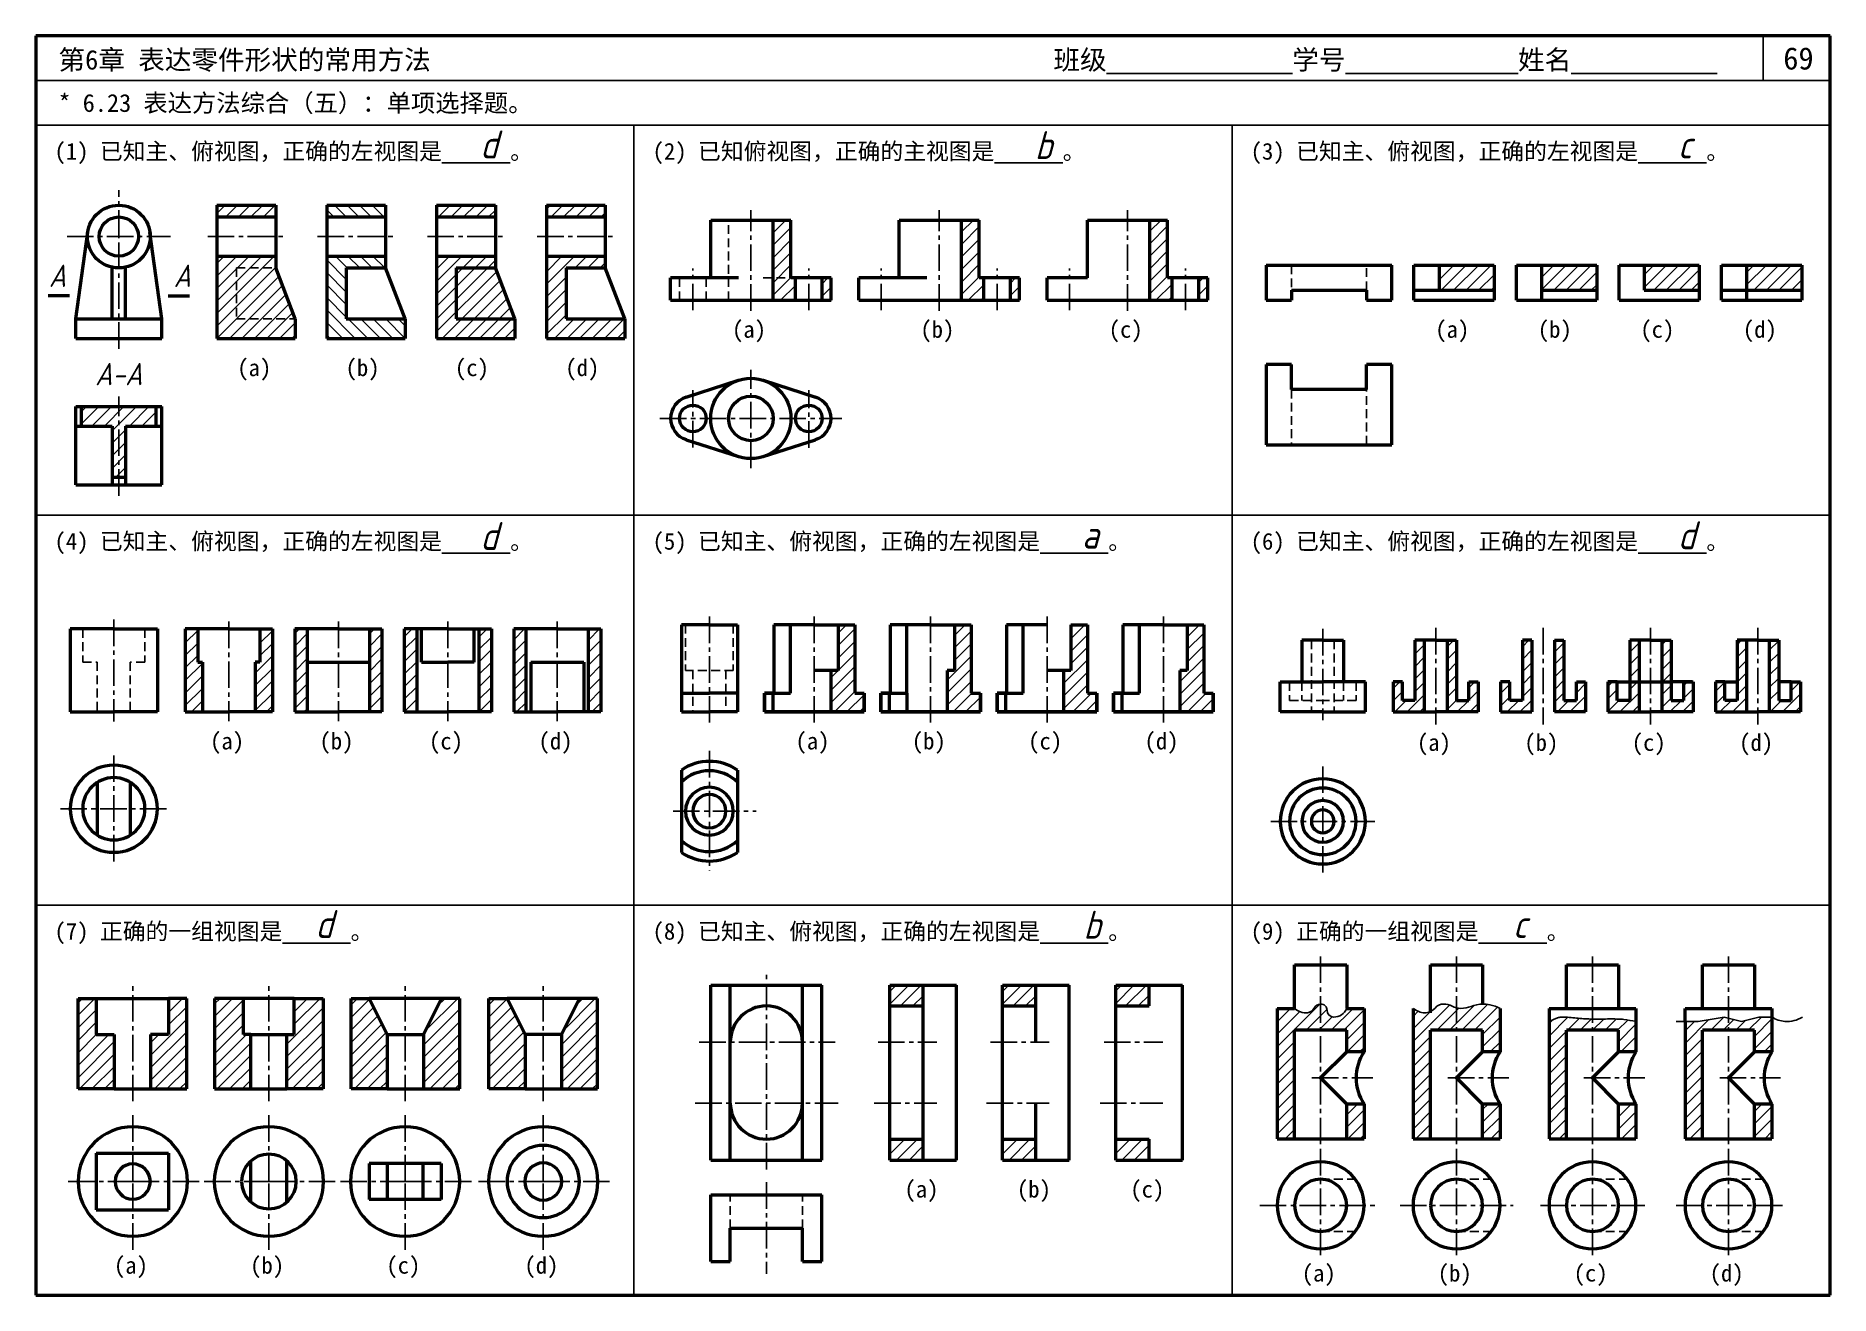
# Model space of a CAD drawing. Header units: millimetres. Extents: x 0 to 322, y 0 to 226.
import ezdxf

# ---------------------------------------------------------------- set-up
doc = ezdxf.new("R2010")
doc.units = ezdxf.units.MM
doc.header["$LTSCALE"] = 0.25
doc.linetypes.add('CENTER2', pattern=[28.575, 19.05, -3.175, 3.175, -3.175])
doc.linetypes.add('HIDDEN', pattern=[9.525, 6.35, -3.175])
for name, color, linetype in [('点画线层', 7, 'CENTER2'), ('细实线层', 7, 'Continuous'), ('虚线层', 7, 'HIDDEN')]:
    doc.layers.add(name, color=color, linetype=linetype)
doc.layers.add('答案', color=1, linetype='Continuous', lineweight=30)
doc.layers.add('粗实线层', color=7, linetype='Continuous', lineweight=50)
doc.styles.get("Standard").update_dxf_attribs({"font": 'gbeitc.shx', "height": 5, "bigfont": 'gbcbig.shx'})
doc.styles.add('宋体', font='SimSun.ttf', dxfattribs={"height": 3.5})
pattern_1 = [(45, (0, -1.814), (-1.122532, 1.122532), [])]

msp = doc.modelspace()

# ---------------------------------------------------------------- hatches: boundary and pattern name
at = {"layer": '细实线层'}
h = msp.add_hatch(dxfattribs=at)
h.set_pattern_fill('ANSI31', color=256, scale=0.5, style=0)
h.paths.add_polyline_path([(43.04, 195.61), (32.48, 195.61), (32.48, 193.5), (43.04, 193.5)])
h.paths.add_polyline_path([(43.04, 186.46), (32.48, 186.46), (32.48, 171.67), (46.56, 171.67), (46.56, 175.19), (36, 175.19), (36, 184.35), (43.04, 184.35)])
h.paths.add_polyline_path([(43.04, 184.35), (36, 184.35), (36, 175.19), (46.56, 175.19)])
h = msp.add_hatch(dxfattribs=at)
h.set_pattern_fill('ANSI31', color=256, scale=0.5, angle=90, style=0)
h.paths.add_polyline_path([(62.75, 195.61), (52.19, 195.61), (52.19, 193.5), (62.75, 193.5)])
h.paths.add_polyline_path([(62.75, 186.46), (52.19, 186.46), (52.19, 171.67), (66.27, 171.67), (66.27, 175.19), (55.71, 175.19), (55.71, 184.35), (62.75, 184.35)])
h = msp.add_hatch(dxfattribs=at)
h.set_pattern_fill('ANSI31', color=256, scale=0.5, style=0)
h.paths.add_polyline_path([(82.46, 195.61), (71.9, 195.61), (71.9, 193.5), (82.46, 193.5)])
h.paths.add_polyline_path([(75.42, 184.35), (82.46, 184.35), (82.46, 186.46), (71.9, 186.46), (71.9, 171.67), (85.98, 171.67), (85.98, 175.19), (75.42, 175.19)])
h.paths.add_polyline_path([(82.46, 184.35), (75.42, 184.35), (75.42, 175.19), (85.98, 175.19)], flags=17)
h = msp.add_hatch(dxfattribs=at)
h.set_pattern_fill('ANSI31', color=256, scale=0.5, style=0)
h.paths.add_polyline_path([(102.18, 195.61), (91.62, 195.61), (91.62, 193.5), (102.18, 193.5)])
h.paths.add_polyline_path([(95.14, 184.35), (102.18, 184.35), (102.18, 186.46), (91.62, 186.46), (91.62, 171.67), (105.7, 171.67), (105.7, 175.19), (95.14, 175.19)])
h = msp.add_hatch(dxfattribs=at)
h.set_pattern_fill('ANSI31', color=256, scale=0.5, style=0)
h.paths.add_polyline_path([(132.31, 178.55), (136.31, 178.55), (136.31, 182.55), (135.51, 182.55), (135.51, 192.95), (132.31, 192.95)])
h.paths.add_polyline_path([(141.11, 178.55), (142.71, 178.55), (142.71, 182.55), (141.11, 182.55)])
h = msp.add_hatch(dxfattribs=at)
h.set_pattern_fill('ANSI31', color=256, scale=0.5, style=0)
h.paths.add_polyline_path([(166.11, 178.55), (170.11, 178.55), (170.11, 182.55), (169.31, 182.55), (169.31, 192.95), (166.11, 192.95)])
h.paths.add_polyline_path([(174.91, 178.55), (176.51, 178.55), (176.51, 182.55), (174.91, 182.55)])
h = msp.add_hatch(dxfattribs=at)
h.set_pattern_fill('ANSI31', color=256, scale=0.5, style=0)
h.paths.add_polyline_path([(199.91, 178.55), (203.91, 178.55), (203.91, 182.55), (203.11, 182.55), (203.11, 192.95), (199.91, 192.95)])
h.paths.add_polyline_path([(208.71, 178.55), (210.31, 178.55), (210.31, 182.55), (208.71, 182.55)])
h = msp.add_hatch(dxfattribs=at)
h.set_pattern_fill('ANSI31', color=256, scale=0.5)
h.paths.add_polyline_path([(261.72, 184.85), (251.82, 184.85), (251.82, 180.35), (261.72, 180.35)])
h = msp.add_hatch(dxfattribs=at)
h.set_pattern_fill('ANSI31', color=256, scale=0.5)
h.paths.add_polyline_path([(280.12, 184.85), (270.22, 184.85), (270.22, 180.35), (280.12, 180.35)])
h = msp.add_hatch(dxfattribs=at)
h.set_pattern_fill('ANSI31', color=256, scale=0.5)
h.paths.add_polyline_path([(298.52, 184.85), (288.62, 184.85), (288.62, 180.35), (298.52, 180.35)])
h = msp.add_hatch(dxfattribs=at)
h.set_pattern_fill('ANSI31', color=256, scale=0.5)
h.paths.add_polyline_path([(316.92, 184.85), (307.02, 184.85), (307.02, 180.35), (316.92, 180.35)])
h = msp.add_hatch(dxfattribs=at)
h.set_pattern_fill('ANSI31', color=256, scale=0.5, style=0)
h.paths.add_polyline_path([(14.88, 159.49), (8.19, 159.49), (8.19, 155.97), (13.68, 155.97), (13.68, 146.82), (14.88, 146.82)])
h.paths.add_polyline_path([(21.57, 159.49), (14.88, 159.49), (14.88, 146.82), (16.08, 146.82), (16.08, 155.97), (21.57, 155.97)])
h = msp.add_hatch(dxfattribs=at)
h.set_pattern_fill('ANSI31', color=256, scale=0.5)
h.set_pattern_definition(pattern_1)
h.paths.add_polyline_path([(29.89, 113.61), (29.04, 113.61), (29.04, 119.57), (26.81, 119.57), (26.81, 104.67), (29.89, 104.67)])
h.paths.add_polyline_path([(42.46, 119.57), (40.22, 119.57), (40.22, 113.61), (39.37, 113.61), (39.37, 104.67), (42.46, 104.67)])
h = msp.add_hatch(dxfattribs=at)
h.set_pattern_fill('ANSI31', color=256, scale=0.5)
h.set_pattern_definition(pattern_1)
h.paths.add_polyline_path([(48.69, 119.57), (46.46, 119.57), (46.46, 104.67), (48.69, 104.67)])
h.paths.add_polyline_path([(62.1, 119.57), (59.87, 119.57), (59.87, 104.67), (62.1, 104.67)])
h = msp.add_hatch(dxfattribs=at)
h.set_pattern_fill('ANSI31', color=256, scale=0.5)
h.set_pattern_definition(pattern_1)
h.paths.add_polyline_path([(68.34, 119.57), (66.1, 119.57), (66.1, 104.67), (68.34, 104.67)])
h.paths.add_polyline_path([(81.75, 119.57), (79.51, 119.57), (79.51, 104.67), (81.75, 104.67)])
h = msp.add_hatch(dxfattribs=at)
h.set_pattern_fill('ANSI31', color=256, scale=0.5)
h.set_pattern_definition(pattern_1)
h.paths.add_polyline_path([(87.98, 119.57), (85.75, 119.57), (85.75, 104.67), (87.98, 104.67)])
h.paths.add_polyline_path([(101.39, 119.57), (99.16, 119.57), (99.16, 104.67), (101.39, 104.67)])
h = msp.add_hatch(dxfattribs=at)
h.set_pattern_fill('ANSI31', color=256, scale=0.5)
h.set_pattern_definition([(45, (0, -0.4607), (-1.122532, 1.122532), [])])
h.paths.add_polyline_path([(146.96, 120.31), (143.98, 120.31), (143.98, 112.12), (142.67, 112.12), (142.67, 104.67), (148.63, 104.67), (148.63, 108.02), (146.96, 108.02)])
h = msp.add_hatch(dxfattribs=at)
h.set_pattern_fill('ANSI31', color=256, scale=0.5)
h.set_pattern_definition([(45, (1.0971, -0.4607), (-1.122532, 1.122532), [])])
h.paths.add_polyline_path([(167.84, 120.31), (164.86, 120.31), (164.86, 112.12), (163.55, 112.12), (163.55, 104.67), (169.51, 104.67), (169.51, 108.02), (167.84, 108.02)])
h = msp.add_hatch(dxfattribs=at)
h.set_pattern_fill('ANSI31', color=256, scale=0.5)
h.set_pattern_definition([(45, (2.3966, -0.4607), (-1.122532, 1.122532), [])])
h.paths.add_polyline_path([(188.72, 108.02), (188.72, 120.31), (185.75, 120.31), (185.75, 112.12), (184.44, 112.12), (184.44, 104.67), (190.4, 104.67), (190.4, 108.02)])
h = msp.add_hatch(dxfattribs=at)
h.set_pattern_fill('ANSI31', color=256, scale=0.5)
h.set_pattern_definition([(45, (2.7636, -0.4607), (-1.122532, 1.122532), [])])
h.paths.add_polyline_path([(209.6, 120.31), (206.63, 120.31), (206.63, 112.12), (205.32, 112.12), (205.32, 104.67), (211.28, 104.67), (211.28, 108.02), (209.6, 108.02)])
h = msp.add_hatch(dxfattribs=at)
h.set_pattern_fill('ANSI31', color=256, scale=0.5)
h.paths.add_polyline_path([(249.17, 117.52), (247.49, 117.52), (247.49, 106.72), (245.26, 106.72), (245.26, 110.07), (243.59, 110.07), (243.59, 104.67), (249.17, 104.67)])
h.paths.add_polyline_path([(258.86, 110.07), (257.19, 110.07), (257.19, 106.72), (254.95, 106.72), (254.95, 117.52), (253.27, 117.52), (253.27, 104.67), (258.86, 104.67)])
h = msp.add_hatch(dxfattribs=at)
h.set_pattern_fill('ANSI31', color=256, scale=0.5)
h.paths.add_polyline_path([(268.45, 117.52), (266.77, 117.52), (266.77, 106.72), (264.53, 106.72), (264.53, 110.07), (262.86, 110.07), (262.86, 104.67), (268.45, 104.67)])
h.paths.add_polyline_path([(274.23, 117.52), (272.55, 117.52), (272.55, 104.67), (278.13, 104.67), (278.13, 110.07), (276.46, 110.07), (276.46, 106.72), (274.23, 106.72)])
h = msp.add_hatch(dxfattribs=at)
h.set_pattern_fill('ANSI31', color=256, scale=0.5)
h.paths.add_polyline_path([(287.72, 110.07), (286.04, 110.07), (286.04, 106.72), (283.8, 106.72), (283.8, 110.07), (282.13, 110.07), (282.13, 104.67), (287.72, 104.67)])
h.paths.add_polyline_path([(287.72, 117.52), (286.04, 117.52), (286.04, 110.07), (287.72, 110.07)])
h.paths.add_polyline_path([(293.5, 117.52), (291.82, 117.52), (291.82, 110.07), (293.5, 110.07)])
h.paths.add_polyline_path([(293.5, 110.07), (291.82, 110.07), (291.82, 104.67), (297.41, 104.67), (297.41, 110.07), (295.74, 110.07), (295.74, 106.72), (293.5, 106.72)])
h = msp.add_hatch(dxfattribs=at)
h.set_pattern_fill('ANSI31', color=256, scale=0.5)
h.paths.add_polyline_path([(307, 117.52), (305.31, 117.52), (305.31, 106.72), (303.08, 106.72), (303.08, 110.07), (301.41, 110.07), (301.41, 104.67), (307, 104.67)])
h.paths.add_polyline_path([(312.77, 117.52), (311.09, 117.52), (311.09, 104.67), (316.68, 104.67), (316.68, 110.07), (315.01, 110.07), (315.01, 106.72), (312.77, 106.72)])
h = msp.add_hatch(dxfattribs=at)
h.set_pattern_fill('ANSI31', color=256, scale=0.5)
h.paths.add_polyline_path([(159.25, 55.63), (153.27, 55.63), (153.27, 51.89), (159.25, 51.89)])
h.paths.add_polyline_path([(159.25, 27.98), (153.27, 27.98), (153.27, 24.24), (159.25, 24.24)])
h = msp.add_hatch(dxfattribs=at)
h.set_pattern_fill('ANSI31', color=256, scale=0.5)
h.paths.add_polyline_path([(179.43, 55.63), (173.45, 55.63), (173.45, 51.89), (179.43, 51.89)])
h.paths.add_polyline_path([(179.43, 27.98), (173.45, 27.98), (173.45, 24.24), (179.43, 24.24)])
h = msp.add_hatch(dxfattribs=at)
h.set_pattern_fill('ANSI31', color=256, scale=0.5)
h.paths.add_polyline_path([(199.79, 55.63), (193.8, 55.63), (193.8, 51.89), (199.79, 51.89)])
h.paths.add_polyline_path([(199.79, 27.98), (193.8, 27.98), (193.8, 24.24), (199.79, 24.24)])
h = msp.add_hatch(dxfattribs=at)
h.set_pattern_fill('ANSI31', color=256, scale=0.5)
h.paths.add_polyline_path([(14.06, 46.75), (10.81, 46.75), (10.81, 53.25), (7.56, 53.25), (7.56, 37), (14.06, 37)])
h.paths.add_polyline_path([(27.06, 53.25), (23.81, 53.25), (23.81, 46.75), (20.56, 46.75), (20.56, 37), (27.06, 37)])
h = msp.add_hatch(dxfattribs=at)
h.set_pattern_fill('ANSI31', color=256, scale=0.5)
h.paths.add_polyline_path([(38.56, 46.75), (37.26, 46.75), (37.26, 53.25), (32.06, 53.25), (32.06, 37), (38.56, 37)])
h.paths.add_polyline_path([(51.56, 53.25), (46.36, 53.25), (46.36, 46.75), (45.06, 46.75), (45.06, 37), (51.56, 37)])
h = msp.add_hatch(dxfattribs=at)
h.set_pattern_fill('ANSI31', color=256, scale=0.5)
h.paths.add_polyline_path([(63.06, 46.75), (59.81, 53.25), (56.56, 53.25), (56.56, 37), (63.06, 37)])
h.paths.add_polyline_path([(76.06, 53.25), (72.81, 53.25), (69.56, 46.75), (69.56, 37), (76.06, 37)])
h = msp.add_hatch(dxfattribs=at)
h.set_pattern_fill('ANSI31', color=256, scale=0.5)
h.paths.add_polyline_path([(87.81, 46.75), (84.56, 53.25), (81.31, 53.25), (81.31, 37), (87.81, 37)])
h.paths.add_polyline_path([(100.81, 53.25), (97.56, 53.25), (94.31, 46.75), (94.31, 37), (100.81, 37)])
h = msp.add_hatch(dxfattribs=at)
h.set_pattern_fill('ANSI31', color=256, scale=0.5)
h.set_pattern_definition([(45, (0, 1.4246), (-1.122532, 1.122532), [])])
h.paths.add_polyline_path([(225.88, 47.56), (230.56, 47.56), (230.56, 52.24, 0.26646), (229.4, 51.5, -0.252585), (228.22, 50.68, -0.107316), (226.97, 50.82, -0.106109), (225.88, 51.46), (222.76, 51.46), (222.76, 28.06), (225.88, 28.06)])
h.paths.add_polyline_path([(238.36, 51.46), (235.24, 51.46, -0.156317), (234.31, 50.3, -0.158357), (232.9, 49.9, -0.404155), (231.73, 51.13, 0.431787), (230.56, 52.24), (230.56, 47.56), (235.24, 47.56), (235.24, 43.66), (238.36, 43.66)])
h.paths.add_polyline_path([(238.36, 34.3), (235.24, 34.3), (235.24, 28.06), (238.36, 28.06)])
h = msp.add_hatch(dxfattribs=at)
h.set_pattern_fill('ANSI31', color=256, scale=0.5)
h.set_pattern_definition([(45, (1, 1.4246), (-1.122532, 1.122532), [])])
h.paths.add_polyline_path([(250.28, 47.56), (254.96, 47.56), (254.96, 51.56, -0.063698), (254.17, 51.86, 0.124851), (252.62, 52.24, 0.222056), (251.11, 51.53, -0.2003), (249.5, 50.68, -0.102829), (248.4, 50.81, -0.080612), (247.16, 51.46), (247.16, 28.06), (250.28, 28.06)])
h.paths.add_polyline_path([(262.76, 51.46, 0.049389), (260.94, 52.11, 0.072694), (259.64, 52.24, 0.081604), (257.56, 51.8, -0.093181), (255.74, 51.46, -0.059294), (254.96, 51.56), (254.96, 47.56), (259.64, 47.56), (259.64, 43.66), (262.76, 43.66)])
h.paths.add_polyline_path([(262.76, 34.3), (259.64, 34.3), (259.64, 28.06), (262.76, 28.06)])
h = msp.add_hatch(dxfattribs=at)
h.set_pattern_fill('ANSI31', color=256, scale=0.5)
h.set_pattern_definition([(45, (2, 1.4246), (-1.122532, 1.122532), [])])
h.paths.add_polyline_path([(274.68, 47.56), (279.36, 47.56), (279.36, 49.54, -0.001201), (279.03, 49.55, -0.025044), (276.49, 49.72, 0.024425), (273.9, 49.9, 0.085818), (273.23, 49.8, 0.031473), (271.56, 49.12), (271.56, 28.06), (274.68, 28.06)])
h.paths.add_polyline_path([(287.16, 49.11, 0.013601), (284.98, 49.47, 0.031778), (284.04, 49.55, 0.007441), (281.36, 49.55, -0.007324), (279.36, 49.54), (279.36, 47.56), (284.04, 47.56), (284.04, 43.66), (287.16, 43.66)])
h.paths.add_polyline_path([(287.16, 34.3), (284.04, 34.3), (284.04, 28.06), (287.16, 28.06)])
h = msp.add_hatch(dxfattribs=at)
h.set_pattern_fill('ANSI31', color=256, scale=0.5)
h.set_pattern_definition([(45, (3, 1.4246), (-1.122532, 1.122532), [])])
h.paths.add_polyline_path([(299.08, 47.56), (303.76, 47.56), (303.76, 49.71), (302.98, 49.9), (298.3, 49.12), (295.96, 49.12), (295.96, 28.06), (299.08, 28.06)])
h.paths.add_polyline_path([(311.56, 49.9), (309.22, 49.9), (306.1, 49.12), (303.76, 49.71), (303.76, 47.56), (308.44, 47.56), (308.44, 43.66), (311.56, 43.66)])
h.paths.add_polyline_path([(311.56, 34.3), (308.44, 34.3), (308.44, 28.06), (311.56, 28.06)])

# ---------------------------------------------------------------- linework, layer by layer
at = {"lineweight": 50}
for p, q in [((322, 226), (0, 226)), ((0, 226), (0, 0)), ((322, 0), (322, 226)), ((0, 0), (322, 0))]:
    msp.add_line(p, q, dxfattribs=at)
for p, q in [((310, 218), (310, 226)), ((322, 218), (0, 218)), ((322, 210), (0, 210)), ((107.33, 210), (107.33, 0)), ((214.67, 210), (214.67, 0)), ((322, 140), (0, 140)), ((322, 70), (0, 70)), ((294.4, 49.12), (298.3, 49.12)), ((298.3, 49.12), (302.98, 49.9)), ((302.98, 49.9), (306.1, 49.12)), ((306.1, 49.12), (309.22, 49.9)), ((309.22, 49.9), (311.56, 49.9))]:
    msp.add_line(p, q)
for points in [[(225.88, 51.46, 0.106109), (226.97, 50.82, 0.107316), (228.22, 50.68, 0.252585), (229.4, 51.5, -0.26646), (230.56, 52.24, -0.431787), (231.73, 51.13, 0.404155), (232.9, 49.9, 0.158357), (234.31, 50.3, 0.156317), (235.24, 51.46)], [(262.76, 51.46, 0.049389), (260.94, 52.11, 0.072694), (259.64, 52.24, 0.081604), (257.56, 51.8, -0.093181), (255.74, 51.46, -0.123459), (254.17, 51.86, 0.124851), (252.62, 52.24, 0.222056), (251.11, 51.53, -0.2003), (249.5, 50.68, -0.102829), (248.4, 50.81, -0.080612), (247.16, 51.46)], [(271.56, 49.12, -0.031473), (273.23, 49.8, -0.085818), (273.9, 49.9, -0.024425), (276.49, 49.72, 0.025044), (279.03, 49.55, 0.008525), (281.36, 49.55, -0.007441), (284.04, 49.55, -0.031778), (284.98, 49.47, -0.013601), (287.16, 49.11)], [(311.56, 49.9, 0.061321), (312.68, 49.37, 0.061321), (313.9, 49.12, 0.080612), (315.52, 49.26, 0.080612), (317.02, 49.9)]]:
    msp.add_lwpolyline(points, format="xyb")
at = {"layer": '点画线层'}
for p, q in [((14.88, 189.98), (14.88, 198.33)), ((128.31, 176.68), (128.31, 194.71)), ((162.11, 176.68), (162.11, 194.71)), ((195.91, 176.68), (195.91, 194.71)), ((5.6, 189.98), (24.15, 189.98)), ((14.88, 169.85), (14.88, 189.98)), ((30.84, 189.98), (44.88, 189.98)), ((50.55, 189.98), (64.59, 189.98)), ((70.27, 189.98), (84.31, 189.98)), ((89.98, 189.98), (104.02, 189.98)), ((117.91, 176.76), (117.91, 184.27)), ((138.71, 176.76), (138.71, 184.27)), ((151.71, 176.76), (151.71, 184.27)), ((172.51, 176.76), (172.51, 184.27)), ((185.51, 176.76), (185.51, 184.27)), ((206.31, 176.76), (206.31, 184.27)), ((128.31, 148.39), (128.31, 166.07)), ((14.88, 143.46), (14.88, 161.3)), ((117.91, 152.15), (117.91, 162.41)), ((138.71, 152.06), (138.71, 162.41)), ((112, 157.34), (144.62, 157.34)), ((13.99, 121.24), (13.99, 102.92)), ((34.63, 120.87), (34.63, 102.99)), ((54.28, 120.87), (54.28, 102.99)), ((73.92, 120.87), (73.92, 102.99)), ((93.57, 120.87), (93.57, 102.99)), ((120.87, 121.8), (120.87, 102.69)), ((139.69, 121.8), (139.69, 102.69)), ((160.57, 121.8), (160.57, 102.69)), ((181.46, 121.8), (181.46, 102.69)), ((202.34, 121.8), (202.34, 102.69)), ((230.95, 119.57), (230.95, 103.18)), ((251.22, 119.75), (251.22, 102.43)), ((270.5, 119.75), (270.5, 102.43)), ((289.77, 119.75), (289.77, 102.43)), ((309.04, 119.75), (309.04, 102.43)), ((13.99, 96.87), (13.99, 77.66)), ((120.87, 97.67), (120.87, 76.23)), ((230.95, 94.89), (230.95, 75.52)), ((4.39, 87.29), (23.72, 87.29)), ((114.35, 86.85), (129.26, 86.85)), ((221.62, 85.02), (240.27, 85.02)), ((131.1, 22.55), (131.1, 58.13)), ((230.56, 60.79), (230.56, 38.98)), ((254.96, 60.79), (254.96, 38.98)), ((279.36, 60.79), (279.36, 38.98)), ((303.76, 60.79), (303.76, 38.98)), ((17.39, 34.79), (17.39, 55.65)), ((41.82, 34.79), (41.82, 55.65)), ((66.26, 34.79), (66.26, 55.65)), ((91.05, 34.79), (91.05, 55.65)), ((119.04, 45.41), (143.43, 45.41)), ((151.15, 45.41), (161.68, 45.41)), ((171.33, 45.41), (181.86, 45.41)), ((191.69, 45.41), (202.22, 45.41)), ((229, 38.98), (239.92, 38.98)), ((230.56, 38.98), (230.56, 26.25)), ((253.4, 38.98), (264.32, 38.98)), ((254.96, 38.98), (254.96, 26.25)), ((277.8, 38.98), (288.72, 38.98)), ((279.36, 38.98), (279.36, 26.25)), ((302.2, 38.98), (313.12, 38.98)), ((303.76, 38.98), (303.76, 26.25)), ((17.39, 20.39), (17.39, 32.51)), ((41.82, 20.39), (41.82, 32.51)), ((66.26, 20.39), (66.26, 32.51)), ((91.05, 20.39), (91.05, 32.51)), ((118.34, 34.47), (143.96, 34.47)), ((150.45, 34.47), (161.68, 34.47)), ((170.63, 34.47), (181.86, 34.47)), ((190.99, 34.47), (202.22, 34.47)), ((230.56, 26.25), (230.56, 6.75)), ((254.96, 26.25), (254.96, 6.75)), ((279.36, 26.25), (279.36, 6.75)), ((279.36, 26.25), (279.36, 6.75)), ((303.76, 26.25), (303.76, 6.75)), ((5.78, 20.39), (17.39, 20.39)), ((17.39, 20.39), (29.47, 20.39)), ((17.39, 8.15), (17.39, 20.39)), ((30.22, 20.39), (41.82, 20.39)), ((41.82, 20.39), (53.91, 20.39)), ((41.82, 8.15), (41.82, 20.39)), ((54.66, 20.39), (66.26, 20.39)), ((66.26, 20.39), (78.35, 20.39)), ((66.26, 8.15), (66.26, 20.39)), ((79.45, 20.39), (91.05, 20.39)), ((91.05, 20.39), (103.14, 20.39)), ((91.05, 8.15), (91.05, 20.39)), ((131.1, 20.27), (131.1, 3.8)), ((219.64, 16.11), (240.7, 16.11)), ((244.82, 16.11), (265.1, 16.11)), ((270, 16.11), (288.72, 16.11)), ((294.4, 16.11), (313.9, 16.11))]:
    msp.add_line(p, q, dxfattribs=at)
at = {"layer": '粗实线层'}
for p, q in [((32.48, 195.61), (43.04, 195.61)), ((32.48, 195.61), (32.48, 171.67)), ((32.48, 193.5), (43.04, 193.5)), ((43.04, 195.61), (43.04, 184.35)), ((52.19, 195.61), (52.19, 171.67)), ((52.19, 195.61), (62.75, 195.61)), ((52.19, 193.5), (62.75, 193.5)), ((62.75, 195.61), (62.75, 184.35)), ((71.9, 195.61), (71.9, 171.67)), ((71.9, 195.61), (82.46, 195.61)), ((71.9, 193.5), (82.46, 193.5)), ((82.46, 195.61), (82.46, 184.35)), ((91.62, 195.61), (91.62, 171.67)), ((91.62, 195.61), (102.18, 195.61)), ((91.62, 193.5), (102.18, 193.5)), ((102.18, 195.61), (102.18, 184.35)), ((7.14, 175.19), (9.3, 190.75)), ((22.62, 175.19), (20.46, 190.75)), ((121.11, 192.95), (135.51, 192.95)), ((121.11, 182.55), (121.11, 192.95)), ((132.31, 178.55), (132.31, 192.95)), ((135.51, 182.55), (135.51, 192.95)), ((154.91, 192.95), (169.31, 192.95)), ((154.91, 182.55), (154.91, 192.95)), ((166.11, 178.55), (166.11, 192.95)), ((169.31, 182.55), (169.31, 192.95)), ((188.71, 192.95), (203.11, 192.95)), ((188.71, 182.55), (188.71, 192.95)), ((199.91, 178.55), (199.91, 192.95)), ((203.11, 182.55), (203.11, 192.95)), ((13.68, 175.19), (13.68, 184.47)), ((16.08, 175.19), (16.08, 184.47)), ((32.48, 186.46), (43.04, 186.46)), ((46.56, 175.19), (43.04, 184.35)), ((52.19, 186.46), (62.75, 186.46)), ((55.71, 184.35), (55.71, 175.19)), ((55.71, 184.35), (62.75, 184.35)), ((66.27, 175.19), (62.75, 184.35)), ((71.9, 186.46), (82.46, 186.46)), ((75.42, 184.35), (75.42, 175.19)), ((75.42, 184.35), (82.46, 184.35)), ((85.98, 175.19), (82.46, 184.35)), ((91.62, 186.46), (102.18, 186.46)), ((95.14, 184.35), (95.14, 175.19)), ((95.14, 184.35), (102.18, 184.35)), ((105.7, 175.19), (102.18, 184.35)), ((220.82, 184.85), (220.82, 178.55)), ((220.82, 184.85), (243.32, 184.85)), ((243.32, 178.55), (243.32, 184.85)), ((247.32, 184.85), (261.72, 184.85)), ((247.32, 178.55), (247.32, 184.85)), ((251.82, 184.85), (251.82, 180.35)), ((261.72, 184.85), (261.72, 178.55)), ((265.72, 178.55), (265.72, 184.85)), ((265.72, 184.85), (280.12, 184.85)), ((270.22, 184.85), (270.22, 178.55)), ((280.12, 184.85), (280.12, 178.55)), ((284.12, 178.55), (284.12, 184.85)), ((284.12, 184.85), (298.52, 184.85)), ((288.62, 184.85), (288.62, 180.35)), ((298.52, 184.85), (298.52, 178.55)), ((302.52, 178.55), (302.52, 184.85)), ((302.52, 184.85), (316.92, 184.85)), ((307.02, 184.85), (307.02, 178.55)), ((316.92, 184.85), (316.92, 178.55)), ((113.91, 178.55), (113.91, 182.55)), ((126.09, 182.55), (113.91, 182.55)), ((142.71, 182.55), (135.51, 182.55)), ((136.31, 178.55), (136.31, 182.55)), ((141.11, 178.55), (141.11, 182.55)), ((142.71, 178.55), (142.71, 182.55)), ((147.71, 178.55), (147.71, 182.55)), ((159.89, 182.55), (147.71, 182.55)), ((176.51, 182.55), (169.31, 182.55)), ((170.11, 178.55), (170.11, 182.55)), ((174.91, 178.55), (174.91, 182.55)), ((176.51, 178.55), (176.51, 182.55)), ((181.51, 178.55), (181.51, 182.55)), ((188.71, 182.55), (181.51, 182.55)), ((210.31, 182.55), (203.11, 182.55)), ((203.91, 178.55), (203.91, 182.55)), ((208.71, 178.55), (208.71, 182.55)), ((210.31, 178.55), (210.31, 182.55)), ((225.32, 180.35), (238.82, 180.35)), ((225.32, 180.35), (225.32, 178.55)), ((238.82, 180.35), (238.82, 178.55)), ((247.32, 180.35), (261.72, 180.35)), ((270.22, 180.35), (280.12, 180.35)), ((288.62, 180.35), (298.52, 180.35)), ((302.52, 180.35), (316.92, 180.35)), ((6.03, 179.36), (2.19, 179.36)), ((23.73, 179.36), (27.57, 179.36)), ((113.91, 178.55), (142.71, 178.55)), ((147.71, 178.55), (176.51, 178.55)), ((181.51, 178.55), (210.31, 178.55)), ((220.82, 178.55), (225.32, 178.55)), ((238.82, 178.55), (243.32, 178.55)), ((247.32, 178.55), (261.72, 178.55)), ((265.72, 178.55), (280.12, 178.55)), ((284.12, 178.55), (298.52, 178.55)), ((302.52, 178.55), (316.92, 178.55)), ((7.14, 171.67), (7.14, 175.19)), ((7.14, 175.19), (22.62, 175.19)), ((22.62, 171.67), (22.62, 175.19)), ((46.56, 175.19), (46.56, 171.67)), ((55.71, 175.19), (66.27, 175.19)), ((66.27, 175.19), (66.27, 171.67)), ((75.42, 175.19), (85.98, 175.19)), ((85.98, 175.19), (85.98, 171.67)), ((95.14, 175.19), (105.7, 175.19)), ((105.7, 175.19), (105.7, 171.67)), ((7.14, 171.67), (22.62, 171.67)), ((32.48, 171.67), (46.56, 171.67)), ((52.19, 171.67), (66.27, 171.67)), ((71.9, 171.67), (85.98, 171.67)), ((91.62, 171.67), (105.7, 171.67)), ((220.82, 167.03), (220.82, 152.63)), ((225.32, 167.03), (220.82, 167.03)), ((225.32, 162.53), (225.32, 167.03)), ((243.32, 167.03), (238.82, 167.03)), ((238.82, 162.53), (238.82, 167.03)), ((243.32, 152.63), (243.32, 167.03)), ((116.68, 161.14), (126.09, 164.19)), ((130.52, 164.19), (139.94, 161.14)), ((238.82, 162.53), (225.32, 162.53)), ((7.14, 159.49), (22.62, 159.49)), ((7.14, 145.41), (7.14, 159.49)), ((8.19, 155.97), (8.19, 159.49)), ((21.57, 155.97), (21.57, 159.49)), ((22.62, 145.41), (22.62, 159.49)), ((7.14, 155.97), (13.68, 155.97)), ((13.68, 155.97), (13.68, 145.41)), ((16.08, 155.97), (16.08, 145.41)), ((16.08, 155.97), (22.62, 155.97)), ((116.68, 153.53), (126.09, 150.49)), ((130.52, 150.49), (139.94, 153.53)), ((220.82, 152.63), (243.32, 152.63)), ((7.14, 145.41), (22.62, 145.41)), ((13.68, 146.82), (16.08, 146.82)), ((6.16, 119.57), (6.16, 104.67)), ((13.99, 119.57), (6.16, 119.57)), ((13.99, 119.57), (21.81, 119.57)), ((21.81, 119.57), (21.81, 104.67)), ((26.81, 119.57), (26.81, 104.67)), ((34.63, 119.57), (26.81, 119.57)), ((29.04, 119.57), (29.04, 113.61)), ((34.63, 119.57), (42.46, 119.57)), ((40.22, 119.57), (40.22, 113.61)), ((42.46, 119.57), (42.46, 104.67)), ((54.28, 119.57), (46.46, 119.57)), ((46.46, 119.57), (46.46, 104.67)), ((48.69, 119.57), (48.69, 104.67)), ((54.28, 119.57), (62.1, 119.57)), ((59.87, 119.57), (59.87, 104.67)), ((62.1, 119.57), (62.1, 104.67)), ((73.92, 119.57), (66.1, 119.57)), ((66.1, 119.57), (66.1, 104.67)), ((68.34, 119.57), (68.34, 104.67)), ((69.19, 113.61), (69.19, 119.57)), ((73.92, 119.57), (81.75, 119.57)), ((78.66, 113.61), (78.66, 119.57)), ((79.51, 119.57), (79.51, 104.67)), ((81.75, 119.57), (81.75, 104.67)), ((93.57, 119.57), (85.75, 119.57)), ((85.75, 119.57), (85.75, 104.67)), ((87.98, 104.67), (87.98, 119.57)), ((93.57, 119.57), (101.39, 119.57)), ((99.16, 104.67), (99.16, 119.57)), ((101.39, 119.57), (101.39, 104.67)), ((115.84, 120.31), (115.84, 104.67)), ((120.87, 120.31), (115.84, 120.31)), ((120.87, 120.31), (125.91, 120.31)), ((125.91, 120.31), (125.91, 104.67)), ((132.43, 120.31), (132.43, 108.02)), ((139.69, 120.31), (132.43, 120.31)), ((135.4, 108.02), (135.4, 120.31)), ((139.69, 120.31), (146.96, 120.31)), ((143.98, 120.31), (143.98, 112.12)), ((146.96, 120.31), (146.96, 108.02)), ((160.57, 120.31), (153.31, 120.31)), ((153.31, 120.31), (153.31, 108.02)), ((156.28, 108.02), (156.28, 120.31)), ((160.57, 120.31), (167.84, 120.31)), ((164.86, 120.31), (164.86, 112.12)), ((167.84, 120.31), (167.84, 108.02)), ((181.46, 120.31), (174.19, 120.31)), ((174.19, 120.31), (174.19, 108.02)), ((177.17, 108.02), (177.17, 120.31)), ((185.75, 120.31), (188.72, 120.31)), ((185.75, 120.31), (185.75, 112.12)), ((188.72, 120.31), (188.72, 108.02)), ((202.34, 120.31), (195.07, 120.31)), ((195.07, 120.31), (195.07, 108.02)), ((198.05, 108.02), (198.05, 120.31)), ((202.34, 120.31), (209.6, 120.31)), ((206.63, 120.31), (206.63, 112.12)), ((209.6, 120.31), (209.6, 108.02)), ((227.22, 117.52), (227.22, 110.07)), ((230.95, 117.52), (227.22, 117.52)), ((230.95, 117.52), (234.68, 117.52)), ((234.68, 117.52), (234.68, 110.07)), ((247.49, 117.52), (247.49, 106.72)), ((251.22, 117.52), (247.49, 117.52)), ((249.17, 117.52), (249.17, 104.67)), ((251.22, 117.52), (254.95, 117.52)), ((253.27, 117.52), (253.27, 104.67)), ((254.95, 117.52), (254.95, 106.72)), ((266.77, 117.52), (266.77, 106.72)), ((268.45, 117.52), (266.77, 117.52)), ((268.45, 117.52), (268.45, 104.67)), ((272.55, 117.52), (274.23, 117.52)), ((272.55, 117.52), (272.55, 104.67)), ((274.23, 117.52), (274.23, 106.72)), ((286.04, 117.52), (286.04, 106.72)), ((289.77, 117.52), (286.04, 117.52)), ((287.72, 117.52), (287.72, 104.67)), ((289.77, 117.52), (293.5, 117.52)), ((291.82, 117.52), (291.82, 104.67)), ((293.5, 117.52), (293.5, 106.72)), ((305.31, 117.52), (305.31, 106.72)), ((309.04, 117.52), (305.31, 117.52)), ((307, 117.52), (307, 104.67)), ((309.04, 117.52), (312.77, 117.52)), ((311.09, 117.52), (311.09, 104.67)), ((312.77, 117.52), (312.77, 106.72)), ((29.04, 113.61), (29.89, 113.61)), ((29.89, 113.61), (29.89, 104.67)), ((40.22, 113.61), (39.37, 113.61)), ((39.37, 113.61), (39.37, 104.67)), ((48.69, 113.61), (59.87, 113.61)), ((69.19, 113.61), (73.92, 113.61)), ((78.66, 113.61), (73.92, 113.61)), ((88.83, 113.61), (98.31, 113.61)), ((88.83, 113.61), (88.83, 104.67)), ((98.31, 113.61), (98.31, 104.67)), ((142.67, 112.12), (139.69, 112.12)), ((142.67, 112.12), (142.67, 104.67)), ((143.98, 112.12), (142.67, 112.12)), ((164.86, 112.12), (163.55, 112.12)), ((163.55, 112.12), (163.55, 104.67)), ((184.44, 112.12), (181.46, 112.12)), ((185.75, 112.12), (184.44, 112.12)), ((184.44, 112.12), (184.44, 104.67)), ((206.63, 112.12), (205.32, 112.12)), ((205.32, 112.12), (205.32, 104.67)), ((223.31, 110.07), (224.98, 110.07)), ((223.31, 104.67), (223.31, 110.07)), ((224.98, 110.07), (230.95, 110.07)), ((236.92, 110.07), (230.95, 110.07)), ((238.59, 110.07), (236.92, 110.07)), ((238.59, 104.67), (238.59, 110.07)), ((243.59, 110.07), (243.59, 104.67)), ((245.26, 110.07), (243.59, 110.07)), ((245.26, 106.72), (245.26, 110.07)), ((257.19, 110.07), (258.86, 110.07)), ((257.19, 106.72), (257.19, 110.07)), ((258.86, 110.07), (258.86, 104.67)), ((264.53, 110.07), (262.86, 110.07)), ((262.86, 110.07), (262.86, 104.67)), ((264.53, 106.72), (264.53, 110.07)), ((276.46, 110.07), (278.13, 110.07)), ((276.46, 106.72), (276.46, 110.07)), ((278.13, 110.07), (278.13, 104.67)), ((283.8, 110.07), (282.13, 110.07)), ((282.13, 110.07), (282.13, 104.67)), ((283.8, 110.07), (286.04, 110.07)), ((283.8, 106.72), (283.8, 110.07)), ((286.04, 110.07), (293.5, 110.07)), ((297.24, 110.07), (293.5, 110.07)), ((295.74, 110.07), (297.41, 110.07)), ((295.74, 106.72), (295.74, 110.07)), ((297.41, 110.07), (297.41, 104.67)), ((303.08, 110.07), (301.41, 110.07)), ((301.41, 110.07), (301.41, 104.67)), ((303.08, 110.07), (305.31, 110.07)), ((303.08, 106.72), (303.08, 110.07)), ((315.01, 110.07), (312.77, 110.07)), ((315.01, 110.07), (316.68, 110.07)), ((315.01, 106.72), (315.01, 110.07)), ((316.68, 110.07), (316.68, 104.67)), ((115.84, 108.02), (120.87, 108.02)), ((125.91, 108.02), (120.87, 108.02)), ((130.75, 108.02), (135.4, 108.02)), ((130.75, 104.67), (130.75, 108.02)), ((130.75, 108.02), (130.75, 104.67)), ((132.43, 108.02), (130.75, 108.02)), ((132.3, 104.67), (132.3, 108.02)), ((146.96, 108.02), (148.63, 108.02)), ((148.63, 108.02), (148.63, 104.67)), ((148.63, 104.67), (148.63, 108.02)), ((153.31, 108.02), (151.63, 108.02)), ((151.63, 108.02), (156.28, 108.02)), ((151.63, 104.67), (151.63, 108.02)), ((151.63, 108.02), (151.63, 104.67)), ((153.19, 104.67), (153.19, 108.02)), ((156.28, 108.02), (156.28, 104.67)), ((167.84, 108.02), (169.51, 108.02)), ((169.51, 108.02), (169.51, 104.67)), ((169.51, 104.67), (169.51, 108.02)), ((174.19, 108.02), (172.51, 108.02)), ((172.51, 108.02), (177.17, 108.02)), ((172.51, 104.67), (172.51, 108.02)), ((172.51, 108.02), (172.51, 104.67)), ((174.07, 104.67), (174.07, 108.02)), ((188.72, 108.02), (190.4, 108.02)), ((190.4, 108.02), (190.4, 104.67)), ((190.4, 104.67), (190.4, 108.02)), ((195.07, 108.02), (193.4, 108.02)), ((193.4, 108.02), (198.05, 108.02)), ((193.4, 104.67), (193.4, 108.02)), ((193.4, 108.02), (193.4, 104.67)), ((194.95, 104.67), (194.95, 108.02)), ((209.6, 108.02), (211.28, 108.02)), ((211.28, 108.02), (211.28, 104.67)), ((211.28, 104.67), (211.28, 108.02)), ((247.49, 106.72), (245.26, 106.72)), ((254.95, 106.72), (257.19, 106.72)), ((266.77, 106.72), (264.53, 106.72)), ((274.23, 106.72), (276.46, 106.72)), ((286.04, 106.72), (283.8, 106.72)), ((293.5, 106.72), (295.74, 106.72)), ((305.31, 106.72), (303.08, 106.72)), ((312.77, 106.72), (315.01, 106.72)), ((6.16, 104.67), (13.99, 104.67)), ((21.81, 104.67), (13.99, 104.67)), ((26.81, 104.67), (34.63, 104.67)), ((42.46, 104.67), (34.63, 104.67)), ((46.46, 104.67), (54.28, 104.67)), ((62.1, 104.67), (54.28, 104.67)), ((66.1, 104.67), (73.92, 104.67)), ((81.75, 104.67), (73.92, 104.67)), ((85.75, 104.67), (93.57, 104.67)), ((101.39, 104.67), (93.57, 104.67)), ((115.84, 104.67), (120.87, 104.67)), ((125.91, 104.67), (120.87, 104.67)), ((139.69, 104.67), (130.75, 104.67)), ((130.75, 104.67), (139.69, 104.67)), ((148.63, 104.67), (139.69, 104.67)), ((139.69, 104.67), (148.63, 104.67)), ((160.57, 104.67), (151.63, 104.67)), ((151.63, 104.67), (160.57, 104.67)), ((169.51, 104.67), (160.57, 104.67)), ((160.57, 104.67), (169.51, 104.67)), ((181.46, 104.67), (172.51, 104.67)), ((172.51, 104.67), (181.46, 104.67)), ((190.4, 104.67), (181.46, 104.67)), ((181.46, 104.67), (190.4, 104.67)), ((202.34, 104.67), (193.4, 104.67)), ((193.4, 104.67), (202.34, 104.67)), ((211.28, 104.67), (202.34, 104.67)), ((202.34, 104.67), (211.28, 104.67)), ((230.95, 104.67), (223.31, 104.67)), ((230.95, 104.67), (238.59, 104.67)), ((243.59, 104.67), (251.22, 104.67)), ((258.86, 104.67), (251.22, 104.67)), ((262.86, 104.67), (268.45, 104.67)), ((278.13, 104.67), (272.55, 104.67)), ((282.13, 104.67), (289.77, 104.67)), ((297.41, 104.67), (289.77, 104.67)), ((301.41, 104.67), (309.04, 104.67)), ((316.68, 104.67), (309.04, 104.67)), ((115.84, 94.24), (115.84, 79.46)), ((125.91, 94.24), (125.91, 79.46)), ((11.02, 92.03), (11.02, 82.56)), ((16.95, 92.03), (16.95, 82.56)), ((225.88, 51.46), (225.88, 59.26)), ((225.88, 59.26), (235.24, 59.26)), ((235.24, 59.26), (235.24, 51.46)), ((250.28, 50.68), (250.28, 59.26)), ((250.28, 59.26), (259.64, 59.26)), ((259.64, 59.26), (259.64, 52.24)), ((274.68, 51.46), (274.68, 59.26)), ((274.68, 59.26), (284.04, 59.26)), ((284.04, 59.26), (284.04, 51.46)), ((299.08, 51.46), (299.08, 59.26)), ((299.08, 59.26), (308.44, 59.26)), ((308.44, 59.26), (308.44, 51.46)), ((121.15, 55.63), (141.04, 55.63)), ((121.15, 24.24), (121.15, 55.63)), ((124.61, 24.24), (124.61, 55.63)), ((137.58, 24.24), (137.58, 55.63)), ((141.04, 24.24), (141.04, 55.63)), ((153.27, 55.63), (165.24, 55.63)), ((153.27, 24.24), (153.27, 55.63)), ((159.25, 24.24), (159.25, 55.63)), ((165.24, 24.24), (165.24, 55.63)), ((173.45, 55.63), (185.42, 55.63)), ((173.45, 24.24), (173.45, 55.63)), ((179.43, 45.41), (179.43, 55.63)), ((185.42, 24.24), (185.42, 55.63)), ((193.8, 55.63), (205.78, 55.63)), ((193.8, 24.24), (193.8, 55.63)), ((199.79, 51.89), (199.79, 55.63)), ((205.78, 24.24), (205.78, 55.63)), ((7.56, 37), (7.56, 53.25)), ((7.56, 53.25), (10.81, 53.25)), ((10.81, 53.25), (23.81, 53.25)), ((10.81, 53.25), (10.81, 46.75)), ((27.06, 53.25), (23.81, 53.25)), ((23.81, 53.25), (23.81, 46.75)), ((27.06, 37), (27.06, 53.25)), ((32.06, 53.25), (32.06, 37)), ((37.26, 53.25), (32.06, 53.25)), ((46.36, 53.25), (37.26, 53.25)), ((37.26, 46.75), (37.26, 53.25)), ((46.36, 46.75), (46.36, 53.25)), ((46.36, 53.25), (51.56, 53.25)), ((51.56, 53.25), (51.56, 37)), ((56.56, 37), (56.56, 53.25)), ((56.56, 53.25), (59.81, 53.25)), ((72.81, 53.25), (59.81, 53.25)), ((59.81, 53.25), (63.06, 46.75)), ((72.81, 53.25), (69.56, 46.75)), ((76.06, 53.25), (72.81, 53.25)), ((76.06, 37), (76.06, 53.25)), ((81.31, 53.25), (84.56, 53.25)), ((81.31, 37), (81.31, 53.25)), ((97.56, 53.25), (84.56, 53.25)), ((84.56, 53.25), (87.81, 46.75)), ((97.56, 53.25), (94.31, 46.75)), ((100.81, 53.25), (97.56, 53.25)), ((100.81, 37), (100.81, 53.25)), ((153.27, 51.89), (159.25, 51.89)), ((173.45, 51.89), (179.43, 51.89)), ((193.8, 51.89), (199.79, 51.89)), ((222.76, 51.46), (225.88, 51.46)), ((222.76, 51.46), (222.76, 28.06)), ((235.24, 51.46), (238.36, 51.46)), ((238.36, 51.46), (238.36, 43.66)), ((247.16, 51.46), (247.16, 28.06)), ((262.76, 51.46), (262.76, 43.66)), ((271.56, 51.46), (287.16, 51.46)), ((271.56, 51.46), (271.56, 28.06)), ((287.16, 51.46), (287.16, 43.66)), ((295.96, 49.12), (295.96, 51.46)), ((295.96, 51.46), (311.56, 51.46)), ((295.96, 49.12), (295.96, 28.06)), ((311.56, 51.46), (311.56, 43.66)), ((10.81, 46.75), (14.06, 46.75)), ((14.06, 46.75), (14.06, 37)), ((23.81, 46.75), (20.56, 46.75)), ((20.56, 46.75), (20.56, 37)), ((38.56, 46.75), (37.26, 46.75)), ((38.56, 46.75), (46.36, 46.75)), ((38.56, 37), (38.56, 46.75)), ((45.06, 37), (45.06, 46.75)), ((63.06, 46.75), (69.56, 46.75)), ((63.06, 46.75), (63.06, 37)), ((69.56, 46.75), (69.56, 37)), ((94.31, 46.75), (87.81, 46.75)), ((87.81, 46.75), (87.81, 37)), ((94.31, 46.75), (94.31, 37)), ((235.24, 47.56), (225.88, 47.56)), ((225.88, 28.06), (225.88, 47.56)), ((235.24, 43.66), (235.24, 47.56)), ((259.64, 47.56), (250.28, 47.56)), ((250.28, 28.06), (250.28, 47.56)), ((259.64, 43.66), (259.64, 47.56)), ((284.04, 47.56), (274.68, 47.56)), ((274.68, 28.06), (274.68, 47.56)), ((284.04, 43.66), (284.04, 47.56)), ((308.44, 47.56), (299.08, 47.56)), ((299.08, 28.06), (299.08, 47.56)), ((308.44, 43.66), (308.44, 47.56)), ((230.56, 38.98), (235.24, 43.66)), ((238.36, 43.66), (235.24, 43.66)), ((254.96, 38.98), (259.64, 43.66)), ((262.76, 43.66), (259.64, 43.66)), ((279.36, 38.98), (284.04, 43.66)), ((287.16, 43.66), (284.04, 43.66)), ((303.76, 38.98), (308.44, 43.66)), ((311.56, 43.66), (308.44, 43.66)), ((235.24, 34.3), (230.56, 38.98)), ((259.64, 34.3), (254.96, 38.98)), ((284.04, 34.3), (279.36, 38.98)), ((308.44, 34.3), (303.76, 38.98)), ((14.06, 37), (7.56, 37)), ((14.06, 37), (20.56, 37)), ((20.56, 37), (27.06, 37)), ((32.06, 37), (38.56, 37)), ((38.56, 37), (45.06, 37)), ((51.56, 37), (45.06, 37)), ((63.06, 37), (56.56, 37)), ((63.06, 37), (69.56, 37)), ((69.56, 37), (76.06, 37)), ((87.81, 37), (81.31, 37)), ((87.81, 37), (94.31, 37)), ((94.31, 37), (100.81, 37)), ((179.43, 24.24), (179.43, 34.47)), ((238.36, 34.3), (235.24, 34.3)), ((235.24, 28.06), (235.24, 34.3)), ((238.36, 34.3), (238.36, 28.06)), ((262.76, 34.3), (259.64, 34.3)), ((259.64, 28.06), (259.64, 34.3)), ((262.76, 34.3), (262.76, 28.06)), ((287.16, 34.3), (284.04, 34.3)), ((284.04, 28.06), (284.04, 34.3)), ((287.16, 34.3), (287.16, 28.06)), ((311.56, 34.3), (308.44, 34.3)), ((308.44, 28.06), (308.44, 34.3)), ((311.56, 34.3), (311.56, 28.06)), ((153.27, 27.98), (159.25, 27.98)), ((173.45, 27.98), (179.43, 27.98)), ((193.8, 27.98), (199.79, 27.98)), ((199.79, 24.24), (199.79, 27.98)), ((222.76, 28.06), (238.36, 28.06)), ((247.16, 28.06), (262.76, 28.06)), ((271.56, 28.06), (287.16, 28.06)), ((295.96, 28.06), (311.56, 28.06)), ((10.81, 25.5), (10.81, 15.28)), ((10.81, 25.5), (23.81, 25.5)), ((23.81, 25.5), (23.81, 15.28)), ((38.56, 16.73), (38.56, 24.05)), ((45.06, 16.69), (45.06, 24.09)), ((59.81, 23.63), (59.81, 17.16)), ((72.72, 23.63), (59.81, 23.63)), ((63.06, 23.63), (63.06, 17.16)), ((69.47, 23.63), (69.47, 17.16)), ((72.72, 23.63), (72.72, 17.16)), ((121.15, 24.24), (141.04, 24.24)), ((153.27, 24.24), (165.24, 24.24)), ((173.45, 24.24), (185.42, 24.24)), ((193.8, 24.24), (205.78, 24.24)), ((72.72, 17.16), (59.81, 17.16)), ((121.15, 6.02), (121.15, 17.99)), ((121.15, 17.99), (141.04, 17.99)), ((141.04, 6.02), (141.04, 17.99)), ((10.81, 15.28), (23.81, 15.28)), ((124.61, 6.02), (124.61, 12.01)), ((124.61, 12.01), (137.58, 12.01)), ((137.58, 6.02), (137.58, 12.01)), ((121.15, 6.02), (124.61, 6.02)), ((137.58, 6.02), (141.04, 6.02))]:
    msp.add_line(p, q, dxfattribs=at)
for centre, radius in [((14.88, 189.98), 5.63), ((14.88, 189.98), 3.52), ((128.31, 157.34), 7.2), ((128.31, 157.34), 4), ((117.91, 157.34), 2.4), ((138.71, 157.34), 2.4)]:
    msp.add_circle(centre, radius, dxfattribs=at)
for centre, radius, start, end in [((117.91, 157.34), 4, 107.9202, 252.0798), ((138.71, 157.34), 4, 287.9202, 72.0798), ((13.99, 87.29), 7.82, 90, 0), ((13.99, 87.29), 7.82, 0, 90), ((120.87, 86.85), 8.94, 55.723, 124.277), ((120.87, 86.85), 7.26, 46.119, 133.881), ((13.99, 87.29), 5.59, 90, 0), ((13.99, 87.29), 5.59, 0, 90), ((120.87, 86.85), 4.29, 90, 0), ((120.87, 86.85), 4.29, 0, 90), ((230.95, 85.02), 7.64, 90, 0), ((230.95, 85.02), 5.97, 90, 0), ((230.95, 85.02), 7.64, 0, 90), ((230.95, 85.02), 5.97, 0, 90), ((120.87, 86.85), 2.98, 90, 0), ((120.87, 86.85), 2.98, 0, 90), ((230.95, 85.02), 3.73, 90, 0), ((230.95, 85.02), 2.05, 90, 0), ((230.95, 85.02), 3.73, 0, 90), ((230.95, 85.02), 2.05, 0, 90), ((120.87, 86.85), 7.26, 226.119, 313.881), ((120.87, 86.85), 8.94, 235.723, 304.277), ((131.1, 45.41), 6.48, 0, 180), ((245.38, 38.98), 8.44, 146.3099, 213.6901), ((269.78, 38.98), 8.44, 146.3099, 213.6901), ((294.18, 38.98), 8.44, 146.3099, 213.6901), ((318.58, 38.98), 8.44, 146.3099, 213.6901), ((131.1, 34.47), 6.48, 180, 0), ((17.39, 20.39), 9.81, 0, 180), ((41.82, 20.39), 9.81, 0, 180), ((66.26, 20.39), 9.81, 0, 180), ((91.05, 20.39), 9.81, 0, 180), ((91.05, 20.39), 6.48, 0, 180), ((17.39, 20.39), 3.15, 0, 180), ((41.83, 20.39), 4.91, 0, 180), ((91.05, 20.39), 3.33, 0, 180), ((230.56, 16.11), 7.8, 0, 180), ((254.96, 16.11), 7.8, 0, 180), ((279.36, 16.11), 7.8, 0, 180), ((303.76, 16.11), 7.8, 0, 180), ((17.39, 20.39), 9.81, 180, 0), ((17.39, 20.39), 3.15, 180, 0), ((41.82, 20.39), 9.81, 180, 0), ((41.83, 20.39), 4.91, 180, 0), ((66.26, 20.39), 9.81, 180, 0), ((91.05, 20.39), 9.81, 180, 0), ((91.05, 20.39), 6.48, 180, 0), ((91.05, 20.39), 3.33, 180, 0), ((230.56, 16.11), 4.68, 0, 180), ((254.96, 16.11), 4.68, 0, 180), ((279.36, 16.11), 4.68, 0, 180), ((303.76, 16.11), 4.68, 0, 180), ((230.56, 16.11), 7.8, 180, 0), ((230.56, 16.11), 4.68, 180, 0), ((254.96, 16.11), 7.8, 180, 0), ((254.96, 16.11), 4.68, 180, 0), ((279.36, 16.11), 7.8, 180, 0), ((279.36, 16.11), 4.68, 180, 0), ((303.76, 16.11), 7.8, 180, 0), ((303.76, 16.11), 4.68, 180, 0)]:
    msp.add_arc(centre, radius, start, end, dxfattribs=at)
at = {"layer": '虚线层'}
for p, q in [((124.31, 178.55), (124.31, 192.95)), ((36, 184.35), (43.04, 184.35)), ((36, 184.35), (36, 175.19)), ((225.32, 184.85), (225.32, 180.35)), ((238.82, 180.35), (238.82, 184.85)), ((115.51, 178.55), (115.51, 182.55)), ((120.31, 178.55), (120.31, 182.55)), ((130.52, 182.55), (135.51, 182.55)), ((36, 175.19), (46.56, 175.19)), ((225.32, 162.53), (225.32, 152.63)), ((238.82, 152.63), (238.82, 162.53)), ((8.4, 119.57), (8.4, 113.61)), ((19.57, 119.57), (19.57, 113.61)), ((116.58, 120.31), (116.58, 112.12)), ((125.16, 120.31), (125.16, 112.12)), ((228.9, 117.52), (228.9, 104.67)), ((233, 117.52), (233, 104.67)), ((8.4, 113.61), (11.02, 113.61)), ((11.02, 113.61), (11.02, 104.67)), ((16.95, 113.61), (16.95, 104.67)), ((19.57, 113.61), (16.95, 113.61)), ((125.16, 112.12), (116.58, 112.12)), ((117.89, 112.12), (117.89, 104.67)), ((123.85, 112.12), (123.85, 104.67)), ((224.98, 110.07), (224.98, 106.72)), ((227.22, 110.07), (227.22, 106.72)), ((234.68, 110.07), (234.68, 106.72)), ((236.92, 110.07), (236.92, 106.72)), ((224.98, 106.72), (230.95, 106.72)), ((236.92, 106.72), (230.95, 106.72)), ((230.56, 20.79), (236.8, 20.79)), ((254.96, 20.79), (261.2, 20.79)), ((279.36, 20.79), (285.6, 20.79)), ((303.76, 20.79), (310, 20.79)), ((124.61, 12.01), (124.61, 17.99)), ((137.58, 12.01), (137.58, 17.99)), ((230.56, 11.43), (236.8, 11.43)), ((254.96, 11.43), (261.2, 11.43)), ((279.36, 11.43), (285.6, 11.43)), ((303.76, 11.43), (310, 11.43))]:
    msp.add_line(p, q, dxfattribs=at)

# ---------------------------------------------------------------- texts
at = {"style": '宋体'}
for s, height, p in [('第6章 表达零件形状的常用方法', 3.5, (4.05, 219.96)), ('班级%%U              %%U学号%%U             %%U姓名%%U           ', 3.5, (182.61, 219.96)), ('69', 4, (313.6, 219.96)), ('* 6.23 表达方法综合（五）：单项选择题。', 3.2, (4.05, 212.36)), ('(1) 已知主、俯视图，正确的左视图是%%U      %%U。', 3, (3.33, 203.79)), ('(2) 已知俯视图，正确的主视图是%%U      %%U。', 3, (110.67, 203.79)), ('(3) 已知主、俯视图，正确的左视图是%%U      %%U。', 3, (218, 203.79)), ('(4) 已知主、俯视图，正确的左视图是%%U      %%U。', 3, (3.33, 133.79)), ('(5) 已知主、俯视图，正确的左视图是%%U      %%U。', 3, (110.67, 133.79)), ('(6) 已知主、俯视图，正确的左视图是%%U      %%U。', 3, (218, 133.79)), ('(7) 正确的一组视图是%%U      %%U。', 3, (3.33, 63.79)), ('(8) 已知主、俯视图，正确的左视图是%%U      %%U。', 3, (110.67, 63.79)), ('(9) 正确的一组视图是%%U      %%U。', 3, (218, 63.79))]:
    msp.add_text(s, height=height, dxfattribs=at).set_placement(p)
at = {"layer": '答案'}
for s, p in [('d', (79.74, 204.01)), ('b', (179.28, 203.89)), ('c', (294.68, 204.01)), ('d', (79.76, 133.74)), ('d', (294.68, 133.87)), ('a', (187.73, 133.99)), ('d', (50.16, 64.1)), ('b', (188, 63.97)), ('c', (265.08, 64.1))]:
    msp.add_text(s, height=5, dxfattribs=at).set_placement(p)
at = {"layer": '细实线层'}
for s, p in [('A', (2.33, 180.94)), ('A', (24.74, 180.94)), ('A-A', (10.64, 163.3))]:
    msp.add_text(s, height=4, dxfattribs=at).set_placement(p)
at = {"layer": '细实线层', "style": '宋体'}
for s, p in [('(a)', (124.92, 171.82)), ('(b)', (158.72, 171.82)), ('(c)', (192.52, 171.82)), ('(a)', (251.13, 171.82)), ('(b)', (269.53, 171.82)), ('(c)', (287.93, 171.82)), ('(d)', (306.33, 171.82)), ('(a)', (36.13, 164.94)), ('(b)', (55.57, 164.94)), ('(c)', (75.19, 164.94)), ('(d)', (95, 164.94)), ('(a)', (31.25, 97.94)), ('(b)', (50.89, 97.94)), ('(c)', (70.54, 97.94)), ('(d)', (90.19, 97.94)), ('(a)', (136.31, 97.94)), ('(b)', (157.19, 97.94)), ('(c)', (178.07, 97.94)), ('(d)', (198.95, 97.94)), ('(a)', (247.84, 97.68)), ('(b)', (267.11, 97.68)), ('(c)', (286.39, 97.68)), ('(d)', (305.66, 97.68)), ('(a)', (155.87, 17.51)), ('(b)', (176.05, 17.51)), ('(c)', (196.4, 17.51)), ('(a)', (14, 3.85)), ('(b)', (38.44, 3.85)), ('(c)', (62.88, 3.85)), ('(d)', (87.66, 3.85)), ('(a)', (227.17, 2.44)), ('(b)', (251.57, 2.44)), ('(c)', (275.97, 2.44)), ('(d)', (300.37, 2.44))]:
    msp.add_text(s, height=3, dxfattribs=at).set_placement(p)

doc.saveas('drawing.dxf')
